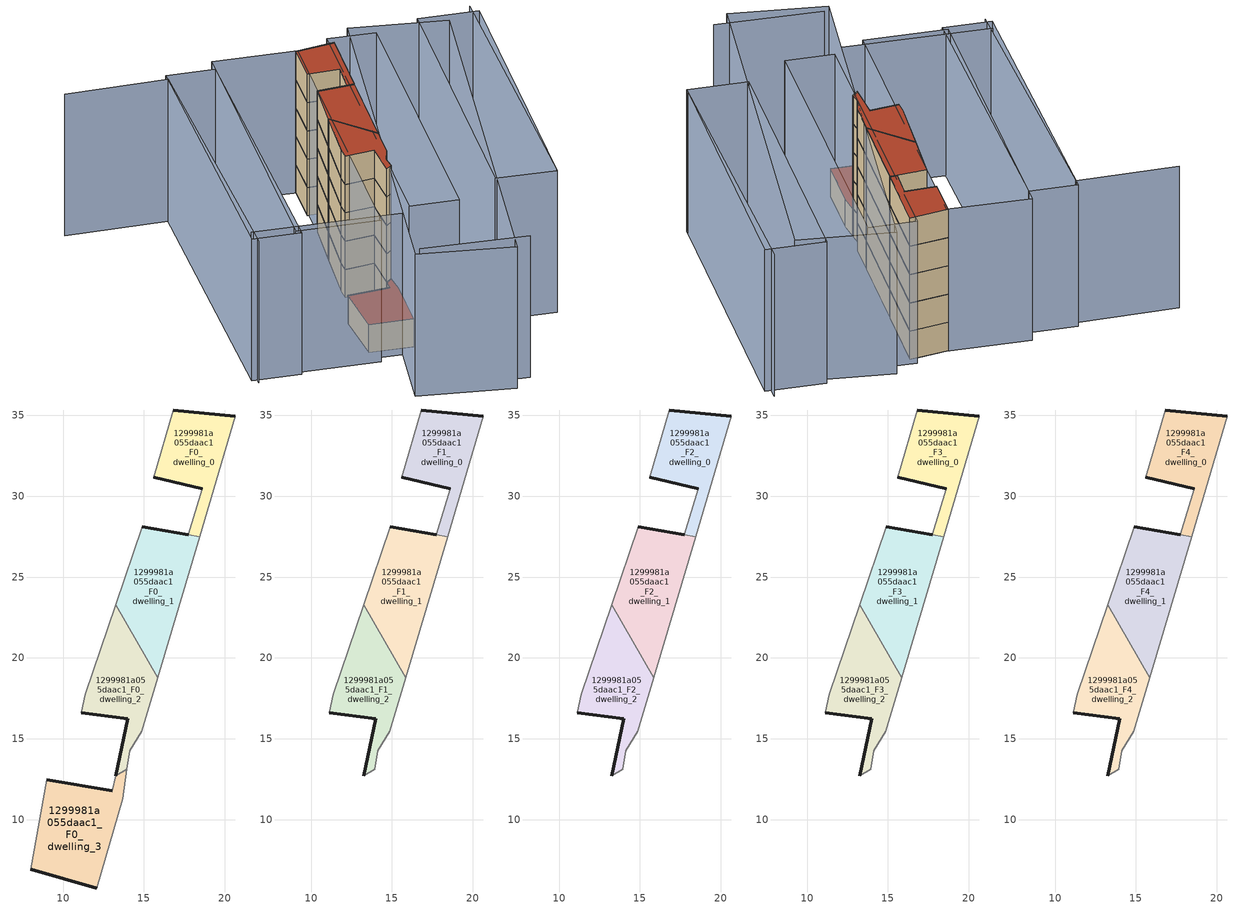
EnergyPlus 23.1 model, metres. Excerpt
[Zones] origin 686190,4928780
1299981a055daac1_F0_dwelling_0
 floor ground (EU_floor_Construction): 18.44,27.51 20.64,34.95 16.8,35.34 15.61,31.17 18.61,30.48 17.73,27.64 z0
 wall outside (EU_wall_Construction): 16.8,35.34 20.64,34.95 / 18.61,30.48 15.61,31.17 z0:3
 wall adiabatic (EU_wall_Construction): 15.61,31.17 16.8,35.34 / 20.64,34.95 18.44,27.51 / 17.73,27.64 18.61,30.48 z0:3
 wall to 1299981a055daac1_F0_dwelling_1 (EU_wall_Construction): 18.44,27.51 17.73,27.64 z0:3
1299981a055daac1_F0_dwelling_1
 floor ground (EU_floor_Construction): 15.85,18.77 18.44,27.51 17.73,27.64 17.73,27.63 14.89,28.13 13.25,23.3 z0
 wall outside (EU_wall_Construction): 14.89,28.13 17.73,27.63 z0:3
 wall adiabatic (EU_wall_Construction): 17.73,27.63 17.73,27.64 / 18.44,27.51 15.85,18.77 / 13.25,23.3 14.89,28.13 z0:3
 wall to 1299981a055daac1_F0_dwelling_2 (EU_wall_Construction): 15.85,18.77 13.25,23.3 z0:3
1299981a055daac1_F0_dwelling_2
 floor ground (EU_floor_Construction): 13.95,13.12 14.1,14.26 14.88,15.46 15.85,18.77 13.25,23.3 11.36,17.75 11.12,16.62 13.99,16.24 13.25,12.72 z0
 wall outside (EU_wall_Construction): 13.25,12.72 13.99,16.24 11.12,16.62 z0:3
 wall adiabatic (EU_wall_Construction): 15.85,18.77 14.88,15.46 14.1,14.26 13.95,13.12 / 11.12,16.62 11.36,17.75 13.25,23.3 z0:3
 wall to 1299981a055daac1_F0_dwelling_3 (EU_wall_Construction): 13.95,13.12 13.25,12.72 z0:3
1299981a055daac1_F0_dwelling_3
 floor ground (EU_floor_Construction): 12.07,5.77 13.69,11.29 13.95,13.12 13.25,12.72 13.05,11.79 9,12.48 8,6.93 z0
 wall outside (EU_wall_Construction): 12.07,5.77 8,6.93 / 9,12.48 13.05,11.79 z0:3
 wall adiabatic (EU_wall_Construction): 13.95,13.12 13.69,11.29 12.07,5.77 / 8,6.93 9,12.48 / 13.05,11.79 13.25,12.72 z0:3
 roof outside (EU_roof_Construction): 13.95,13.12 13.69,11.29 12.07,5.77 8,6.93 9,12.48 13.05,11.79 13.25,12.72 z3
1299981a055daac1_F1_dwelling_0
 floor to 1299981a055daac1_F0_dwelling_0 (EU_floor_Construction): 18.44,27.51 20.64,34.95 16.8,35.34 15.61,31.17 18.61,30.48 17.73,27.64 z3
 wall outside (EU_wall_Construction): 16.8,35.34 20.64,34.95 / 18.61,30.48 15.61,31.17 z3:6
 wall adiabatic (EU_wall_Construction): 15.61,31.17 16.8,35.34 / 20.64,34.95 18.44,27.51 / 17.73,27.64 18.61,30.48 z3:6
 wall to 1299981a055daac1_F1_dwelling_1 (EU_wall_Construction): 18.44,27.51 17.73,27.64 z3:6
1299981a055daac1_F1_dwelling_1
 floor to 1299981a055daac1_F0_dwelling_1 (EU_floor_Construction): 15.85,18.77 18.44,27.51 17.73,27.64 17.73,27.63 14.89,28.13 13.25,23.3 z3
 wall outside (EU_wall_Construction): 14.89,28.13 17.73,27.63 z3:6
 wall adiabatic (EU_wall_Construction): 17.73,27.63 17.73,27.64 / 18.44,27.51 15.85,18.77 / 13.25,23.3 14.89,28.13 z3:6
 wall to 1299981a055daac1_F1_dwelling_2 (EU_wall_Construction): 15.85,18.77 13.25,23.3 z3:6
1299981a055daac1_F1_dwelling_2
 floor to 1299981a055daac1_F0_dwelling_2 (EU_floor_Construction): 13.95,13.12 14.1,14.26 14.88,15.46 15.85,18.77 13.25,23.3 11.36,17.75 11.12,16.62 13.99,16.24 13.25,12.72 z3
 wall outside (EU_wall_Construction): 13.25,12.72 13.99,16.24 11.12,16.62 z3:6
 wall adiabatic (EU_wall_Construction): 15.85,18.77 14.88,15.46 14.1,14.26 13.95,13.12 13.25,12.72 / 11.12,16.62 11.36,17.75 13.25,23.3 z3:6
1299981a055daac1_F2_dwelling_0
 floor to 1299981a055daac1_F1_dwelling_0 (EU_floor_Construction): 18.44,27.51 20.64,34.95 16.8,35.34 15.61,31.17 18.61,30.48 17.73,27.64 z6
 wall outside (EU_wall_Construction): 16.8,35.34 20.64,34.95 / 18.61,30.48 15.61,31.17 z6:9
 wall adiabatic (EU_wall_Construction): 15.61,31.17 16.8,35.34 / 20.64,34.95 18.44,27.51 / 17.73,27.64 18.61,30.48 z6:9
 wall to 1299981a055daac1_F2_dwelling_1 (EU_wall_Construction): 18.44,27.51 17.73,27.64 z6:9
1299981a055daac1_F2_dwelling_1
 floor to 1299981a055daac1_F1_dwelling_1 (EU_floor_Construction): 15.85,18.77 18.44,27.51 17.73,27.64 17.73,27.63 14.89,28.13 13.25,23.3 z6
 wall outside (EU_wall_Construction): 14.89,28.13 17.73,27.63 z6:9
 wall adiabatic (EU_wall_Construction): 17.73,27.63 17.73,27.64 / 18.44,27.51 15.85,18.77 / 13.25,23.3 14.89,28.13 z6:9
 wall to 1299981a055daac1_F2_dwelling_2 (EU_wall_Construction): 15.85,18.77 13.25,23.3 z6:9
1299981a055daac1_F2_dwelling_2
 floor to 1299981a055daac1_F1_dwelling_2 (EU_floor_Construction): 13.95,13.12 14.1,14.26 14.88,15.46 15.85,18.77 13.25,23.3 11.36,17.75 11.12,16.62 13.99,16.24 13.25,12.72 z6
 wall outside (EU_wall_Construction): 13.25,12.72 13.99,16.24 11.12,16.62 z6:9
 wall adiabatic (EU_wall_Construction): 15.85,18.77 14.88,15.46 14.1,14.26 13.95,13.12 13.25,12.72 / 11.12,16.62 11.36,17.75 13.25,23.3 z6:9
1299981a055daac1_F3_dwelling_0
 floor to 1299981a055daac1_F2_dwelling_0 (EU_floor_Construction): 18.44,27.51 20.64,34.95 16.8,35.34 15.61,31.17 18.61,30.48 17.73,27.64 z9
 wall outside (EU_wall_Construction): 16.8,35.34 20.64,34.95 / 18.61,30.48 15.61,31.17 z9:12
 wall adiabatic (EU_wall_Construction): 15.61,31.17 16.8,35.34 / 20.64,34.95 18.44,27.51 / 17.73,27.64 18.61,30.48 z9:12
 wall to 1299981a055daac1_F3_dwelling_1 (EU_wall_Construction): 18.44,27.51 17.73,27.64 z9:12
1299981a055daac1_F3_dwelling_1
 floor to 1299981a055daac1_F2_dwelling_1 (EU_floor_Construction): 15.85,18.77 18.44,27.51 17.73,27.64 17.73,27.63 14.89,28.13 13.25,23.3 z9
 wall outside (EU_wall_Construction): 14.89,28.13 17.73,27.63 z9:12
 wall adiabatic (EU_wall_Construction): 17.73,27.63 17.73,27.64 / 18.44,27.51 15.85,18.77 / 13.25,23.3 14.89,28.13 z9:12
 wall to 1299981a055daac1_F3_dwelling_2 (EU_wall_Construction): 15.85,18.77 13.25,23.3 z9:12
1299981a055daac1_F3_dwelling_2
 floor to 1299981a055daac1_F2_dwelling_2 (EU_floor_Construction): 13.95,13.12 14.1,14.26 14.88,15.46 15.85,18.77 13.25,23.3 11.36,17.75 11.12,16.62 13.99,16.24 13.25,12.72 z9
 wall outside (EU_wall_Construction): 13.25,12.72 13.99,16.24 11.12,16.62 z9:12
 wall adiabatic (EU_wall_Construction): 15.85,18.77 14.88,15.46 14.1,14.26 13.95,13.12 13.25,12.72 / 11.12,16.62 11.36,17.75 13.25,23.3 z9:12
1299981a055daac1_F4_dwelling_0
 floor to 1299981a055daac1_F3_dwelling_0 (EU_floor_Construction): 18.44,27.51 20.64,34.95 16.8,35.34 15.61,31.17 18.61,30.48 17.73,27.64 z12
 wall outside (EU_wall_Construction): 16.8,35.34 20.64,34.95 / 18.61,30.48 15.61,31.17 z12:15
 wall adiabatic (EU_wall_Construction): 15.61,31.17 16.8,35.34 / 20.64,34.95 18.44,27.51 / 17.73,27.64 18.61,30.48 z12:15
 wall to 1299981a055daac1_F4_dwelling_1 (EU_wall_Construction): 18.44,27.51 17.73,27.64 z12:15
 roof outside (EU_roof_Construction): 20.64,34.95 18.44,27.51 17.73,27.64 18.61,30.48 15.61,31.17 16.8,35.34 z15
1299981a055daac1_F4_dwelling_1
 floor to 1299981a055daac1_F3_dwelling_1 (EU_floor_Construction): 15.85,18.77 18.44,27.51 17.73,27.64 17.73,27.63 14.89,28.13 13.25,23.3 z12
 wall outside (EU_wall_Construction): 14.89,28.13 17.73,27.63 z12:15
 wall adiabatic (EU_wall_Construction): 17.73,27.63 17.73,27.64 / 18.44,27.51 15.85,18.77 / 13.25,23.3 14.89,28.13 z12:15
 wall to 1299981a055daac1_F4_dwelling_2 (EU_wall_Construction): 15.85,18.77 13.25,23.3 z12:15
 roof outside (EU_roof_Construction): 18.44,27.51 15.85,18.77 13.25,23.3 14.89,28.13 17.73,27.63 17.73,27.64 z15
1299981a055daac1_F4_dwelling_2
 floor to 1299981a055daac1_F3_dwelling_2 (EU_floor_Construction): 13.95,13.12 14.1,14.26 14.88,15.46 15.85,18.77 13.25,23.3 11.36,17.75 11.12,16.62 13.99,16.24 13.25,12.72 z12
 wall outside (EU_wall_Construction): 13.25,12.72 13.99,16.24 11.12,16.62 z12:15
 wall adiabatic (EU_wall_Construction): 15.85,18.77 14.88,15.46 14.1,14.26 13.95,13.12 13.25,12.72 / 11.12,16.62 11.36,17.75 13.25,23.3 z12:15
 roof outside (EU_roof_Construction): 13.25,23.3 15.85,18.77 14.88,15.46 14.1,14.26 13.95,13.12 13.25,12.72 13.99,16.24 11.12,16.62 11.36,17.75 z15
shading: 8.59,-1.3 18.54,-4.31 / -3.19,9.07 10.44,5.1 / 26.59,4.64 34.68,34.39 / -5.37,39.24 4.16,36.77 / 4.16,36.77 -3.45,7.32 / 31.77,33.11 16.51,-5.42 / 16.51,-5.42 7.73,-1.95 / 7.73,-1.95 23,36.58 / 23,36.58 31.77,33.11 / 34.97,33.22 26.57,4.61 / 26.57,4.61 20.96,6.25 / 20.96,6.25 29.36,34.87 / 29.36,34.87 34.97,33.22 / 24.86,34.52 16.18,4.58 / 16.18,4.58 11.68,5.89 / 11.68,5.89 20.36,35.82 / 20.36,35.82 24.86,34.52 / 0.41,7.22 9.2,37.54 / 9.2,37.54 16.96,35.29 / 16.96,35.29 8.17,4.96 / 8.17,4.96 0.41,7.22 / 8.82,36.24 0.74,6.7 / 0.74,6.7 -3.8,7.94 / -3.8,7.94 4.29,37.48 / 4.29,37.48 8.82,36.24 z0:15
[Building]
EU S2 Campaign: North Axis=0; Terrain=City; Solar Distribution=FullExterior
[Site:Location]
Bologna: Latitude=44.5; Longitude=11.25; Time Zone=1; Elevation=37
[SizingPeriod:WeatherFileDays]
AnnualSizingPeriod: Begin Month=1; Begin Day of Month=1; End Month=12; End Day of Month=31; Day of Week for Start Day=Monday; Use Weather File Daylight Saving Period=No; Use Weather File Rain and Snow Indicators=No
[MATERIAL]
EU_InternalMass_Material: Roughness=MediumRough; Thickness=0.1; Conductivity=1; Density=1800; Specific Heat=900; Thermal Absorptance=0.9; Solar Absorptance=0.7; Visible Absorptance=0.7
[MATERIAL:NOMASS] Roughness=MediumRough; Thermal Absorptance=0.9; Solar Absorptance=0.7; Visible Absorptance=0.7
Name | Thermal Resistance
EU_wall_NoMass | 0.905828
EU_roof_NoMass | 0.37593
EU_floor_NoMass | 0.67114
[CONSTRUCTION]
EU_wall_Construction: EU_wall_NoMass
EU_roof_Construction: EU_roof_NoMass
EU_floor_Construction: EU_floor_NoMass
EU_InternalMass_Construction: EU_InternalMass_Material
[ZONE] Type=1; Multiplier=1; Ceiling Height=autocalculate; Floor Area=autocalculate; Part of Total Floor Area=Yes
Name | Volume
1299981a055daac1_F0_dwelling_0; 1299981a055daac1_F1_dwelling_0; 1299981a055daac1_F2_dwelling_0; 1299981a055daac1_F3_dwelling_0; 1299981a055daac1_F4_dwelling_0 | 57.9983
1299981a055daac1_F0_dwelling_1; 1299981a055daac1_F1_dwelling_1; 1299981a055daac1_F2_dwelling_1; 1299981a055daac1_F3_dwelling_1; 1299981a055daac1_F4_dwelling_1 | 78.9771
1299981a055daac1_F0_dwelling_2 | 65.6843
1299981a055daac1_F1_dwelling_2; 1299981a055daac1_F2_dwelling_2; 1299981a055daac1_F3_dwelling_2; 1299981a055daac1_F4_dwelling_2 | 65.6851
1299981a055daac1_F0_dwelling_3 | 82.5293
[INTERNALMASS] Construction=EU_InternalMass_Construction
Name | Zone or ZoneList | Surface Area
1299981a055daac1_F0_dwelling_0_EU_InternalMass | 1299981a055daac1_F0_dwelling_0 | 19.3366
1299981a055daac1_F0_dwelling_1_EU_InternalMass | 1299981a055daac1_F0_dwelling_1 | 26.3232
1299981a055daac1_F0_dwelling_2_EU_InternalMass | 1299981a055daac1_F0_dwelling_2 | 21.8959
1299981a055daac1_F0_dwelling_3_EU_InternalMass | 1299981a055daac1_F0_dwelling_3 | 27.5103
1299981a055daac1_F1_dwelling_0_EU_InternalMass | 1299981a055daac1_F1_dwelling_0 | 45.7198
1299981a055daac1_F1_dwelling_1_EU_InternalMass | 1299981a055daac1_F1_dwelling_1 | 19.3366
1299981a055daac1_F1_dwelling_2_EU_InternalMass | 1299981a055daac1_F1_dwelling_2 | 30.0026
1299981a055daac1_F2_dwelling_0_EU_InternalMass | 1299981a055daac1_F2_dwelling_0 | 45.7198
1299981a055daac1_F2_dwelling_1_EU_InternalMass | 1299981a055daac1_F2_dwelling_1 | 19.3366
1299981a055daac1_F2_dwelling_2_EU_InternalMass | 1299981a055daac1_F2_dwelling_2 | 30.0026
1299981a055daac1_F3_dwelling_0_EU_InternalMass | 1299981a055daac1_F3_dwelling_0 | 45.7198
1299981a055daac1_F3_dwelling_1_EU_InternalMass | 1299981a055daac1_F3_dwelling_1 | 19.3366
1299981a055daac1_F3_dwelling_2_EU_InternalMass | 1299981a055daac1_F3_dwelling_2 | 30.0026
1299981a055daac1_F4_dwelling_0_EU_InternalMass | 1299981a055daac1_F4_dwelling_0 | 45.7198
1299981a055daac1_F4_dwelling_1_EU_InternalMass | 1299981a055daac1_F4_dwelling_1 | 19.3366
1299981a055daac1_F4_dwelling_2_EU_InternalMass | 1299981a055daac1_F4_dwelling_2 | 30.0026
[OTHEREQUIPMENT] Fuel Type=Electricity; Design Level Calculation Method=Watts/Area; Power per Zone Floor Area=1; Fraction Latent=0; Fraction Radiant=0; Fraction Lost=0; Carbon Dioxide Generation Rate=0; EndUse Subcategory=EU_Step8_InternalGains
Name | Zone or ZoneList or Space or SpaceList | Schedule
EU_Step8_InternalGain_1299981a055daac1_F0_dwelling_0_f000 | 1299981a055daac1_F0_dwelling_0 | EU_Step8_GainSchedule_1299981a055daac1_F0_dwelling_0_f000
EU_Step8_InternalGain_1299981a055daac1_F0_dwelling_1_f000 | 1299981a055daac1_F0_dwelling_1 | EU_Step8_GainSchedule_1299981a055daac1_F0_dwelling_1_f000
EU_Step8_InternalGain_1299981a055daac1_F0_dwelling_2_f000 | 1299981a055daac1_F0_dwelling_2 | EU_Step8_GainSchedule_1299981a055daac1_F0_dwelling_2_f000
EU_Step8_InternalGain_1299981a055daac1_F0_dwelling_3_f000 | 1299981a055daac1_F0_dwelling_3 | EU_Step8_GainSchedule_1299981a055daac1_F0_dwelling_3_f000
EU_Step8_InternalGain_1299981a055daac1_F1_dwelling_0_f000 | 1299981a055daac1_F1_dwelling_0 | EU_Step8_GainSchedule_1299981a055daac1_F1_dwelling_0_f000
EU_Step8_InternalGain_1299981a055daac1_F1_dwelling_1_f000 | 1299981a055daac1_F1_dwelling_1 | EU_Step8_GainSchedule_1299981a055daac1_F1_dwelling_1_f000
EU_Step8_InternalGain_1299981a055daac1_F1_dwelling_2_f000 | 1299981a055daac1_F1_dwelling_2 | EU_Step8_GainSchedule_1299981a055daac1_F1_dwelling_2_f000
EU_Step8_InternalGain_1299981a055daac1_F2_dwelling_0_f000 | 1299981a055daac1_F2_dwelling_0 | EU_Step8_GainSchedule_1299981a055daac1_F2_dwelling_0_f000
EU_Step8_InternalGain_1299981a055daac1_F2_dwelling_1_f000 | 1299981a055daac1_F2_dwelling_1 | EU_Step8_GainSchedule_1299981a055daac1_F2_dwelling_1_f000
EU_Step8_InternalGain_1299981a055daac1_F2_dwelling_2_f000 | 1299981a055daac1_F2_dwelling_2 | EU_Step8_GainSchedule_1299981a055daac1_F2_dwelling_2_f000
EU_Step8_InternalGain_1299981a055daac1_F3_dwelling_0_f000 | 1299981a055daac1_F3_dwelling_0 | EU_Step8_GainSchedule_1299981a055daac1_F3_dwelling_0_f000
EU_Step8_InternalGain_1299981a055daac1_F3_dwelling_1_f000 | 1299981a055daac1_F3_dwelling_1 | EU_Step8_GainSchedule_1299981a055daac1_F3_dwelling_1_f000
EU_Step8_InternalGain_1299981a055daac1_F3_dwelling_2_f000 | 1299981a055daac1_F3_dwelling_2 | EU_Step8_GainSchedule_1299981a055daac1_F3_dwelling_2_f000
EU_Step8_InternalGain_1299981a055daac1_F4_dwelling_0_f000 | 1299981a055daac1_F4_dwelling_0 | EU_Step8_GainSchedule_1299981a055daac1_F4_dwelling_0_f000
EU_Step8_InternalGain_1299981a055daac1_F4_dwelling_1_f000 | 1299981a055daac1_F4_dwelling_1 | EU_Step8_GainSchedule_1299981a055daac1_F4_dwelling_1_f000
EU_Step8_InternalGain_1299981a055daac1_F4_dwelling_2_f000 | 1299981a055daac1_F4_dwelling_2 | EU_Step8_GainSchedule_1299981a055daac1_F4_dwelling_2_f000
[ZONEVENTILATION:DESIGNFLOWRATE] Schedule=EU_AlwaysOn; Design Flow Rate Calculation Method=AirChanges/Hour; Air Changes per Hour=0.73129; Ventilation Type=Natural; Fan Pressure Rise=0; Fan Total Efficiency=1; Constant Term Coefficient=1; Temperature Term Coefficient=0; Velocity Term Coefficient=0; Velocity Squared Term Coefficient=0; Minimum Indoor Temperature=-100; Maximum Indoor Temperature=100; Delta Temperature=-100; Minimum Outdoor Temperature=-100; Maximum Outdoor Temperature=100; Maximum Wind Speed=40
Name | Zone or ZoneList or Space or SpaceList
EU_ConstantAir_1299981a055daac1_F0_dwelling_0 | 1299981a055daac1_F0_dwelling_0
EU_ConstantAir_1299981a055daac1_F0_dwelling_1 | 1299981a055daac1_F0_dwelling_1
EU_ConstantAir_1299981a055daac1_F0_dwelling_2 | 1299981a055daac1_F0_dwelling_2
EU_ConstantAir_1299981a055daac1_F0_dwelling_3 | 1299981a055daac1_F0_dwelling_3
EU_ConstantAir_1299981a055daac1_F1_dwelling_0 | 1299981a055daac1_F1_dwelling_0
EU_ConstantAir_1299981a055daac1_F1_dwelling_1 | 1299981a055daac1_F1_dwelling_1
EU_ConstantAir_1299981a055daac1_F1_dwelling_2 | 1299981a055daac1_F1_dwelling_2
EU_ConstantAir_1299981a055daac1_F2_dwelling_0 | 1299981a055daac1_F2_dwelling_0
EU_ConstantAir_1299981a055daac1_F2_dwelling_1 | 1299981a055daac1_F2_dwelling_1
EU_ConstantAir_1299981a055daac1_F2_dwelling_2 | 1299981a055daac1_F2_dwelling_2
EU_ConstantAir_1299981a055daac1_F3_dwelling_0 | 1299981a055daac1_F3_dwelling_0
EU_ConstantAir_1299981a055daac1_F3_dwelling_1 | 1299981a055daac1_F3_dwelling_1
EU_ConstantAir_1299981a055daac1_F3_dwelling_2 | 1299981a055daac1_F3_dwelling_2
EU_ConstantAir_1299981a055daac1_F4_dwelling_0 | 1299981a055daac1_F4_dwelling_0
EU_ConstantAir_1299981a055daac1_F4_dwelling_1 | 1299981a055daac1_F4_dwelling_1
EU_ConstantAir_1299981a055daac1_F4_dwelling_2 | 1299981a055daac1_F4_dwelling_2
[SIZING:ZONE] Zone Cooling Design Supply Air Temperature Input Method=SupplyAirTemperature; Zone Cooling Design Supply Air Temperature=13; Zone Heating Design Supply Air Temperature Input Method=SupplyAirTemperature; Zone Heating Design Supply Air Temperature=50; Zone Cooling Design Supply Air Humidity Ratio=0.008; Zone Heating Design Supply Air Humidity Ratio=0.008; Cooling Design Air Flow Method=DesignDay; Cooling Design Air Flow Rate=0; Cooling Minimum Air Flow per Zone Floor Area=0.000762; Cooling Minimum Air Flow=0; Cooling Minimum Air Flow Fraction=0.2; Heating Design Air Flow Method=DesignDay; Heating Design Air Flow Rate=0; Heating Maximum Air Flow per Zone Floor Area=0.002032; Heating Maximum Air Flow=0.141576; Heating Maximum Air Flow Fraction=0.3; Account for Dedicated Outdoor Air System=No; Dedicated Outdoor Air System Control Strategy=NeutralSupplyAir; Dedicated Outdoor Air Low Setpoint Temperature for Design=autosize; Dedicated Outdoor Air High Setpoint Temperature for Design=autosize; Zone Load Sizing Method=Sensible Load Only No Latent Load; Zone Latent Cooling Design Supply Air Humidity Ratio Input Method=HumidityRatioDifference; Zone Cooling Design Supply Air Humidity Ratio Difference=0.005; Zone Latent Heating Design Supply Air Humidity Ratio Input Method=HumidityRatioDifference; Zone Humidification Design Supply Air Humidity Ratio Difference=0.005
1299981a055daac1_F0_dwelling_0; 1299981a055daac1_F0_dwelling_1; 1299981a055daac1_F0_dwelling_2; 1299981a055daac1_F0_dwelling_3; 1299981a055daac1_F1_dwelling_0; 1299981a055daac1_F1_dwelling_1; 1299981a055daac1_F1_dwelling_2; 1299981a055daac1_F2_dwelling_0; 1299981a055daac1_F2_dwelling_1; 1299981a055daac1_F2_dwelling_2; 1299981a055daac1_F3_dwelling_0; 1299981a055daac1_F3_dwelling_1; 1299981a055daac1_F3_dwelling_2; 1299981a055daac1_F4_dwelling_0; 1299981a055daac1_F4_dwelling_1; 1299981a055daac1_F4_dwelling_2
[ThermostatSetpoint:DualSetpoint] Heating Setpoint Temperature Schedule=HVACTemplate-Always 20; Cooling Setpoint Temperature Schedule=HVACTemplate-Always 50
EU_HeatOnly_1299981a055daac1_F0_dwelling_0 Dual SP Control; EU_HeatOnly_1299981a055daac1_F0_dwelling_1 Dual SP Control; EU_HeatOnly_1299981a055daac1_F0_dwelling_2 Dual SP Control; EU_HeatOnly_1299981a055daac1_F0_dwelling_3 Dual SP Control; EU_HeatOnly_1299981a055daac1_F1_dwelling_0 Dual SP Control; EU_HeatOnly_1299981a055daac1_F1_dwelling_1 Dual SP Control; EU_HeatOnly_1299981a055daac1_F1_dwelling_2 Dual SP Control; EU_HeatOnly_1299981a055daac1_F2_dwelling_0 Dual SP Control; EU_HeatOnly_1299981a055daac1_F2_dwelling_1 Dual SP Control; EU_HeatOnly_1299981a055daac1_F2_dwelling_2 Dual SP Control; EU_HeatOnly_1299981a055daac1_F3_dwelling_0 Dual SP Control; EU_HeatOnly_1299981a055daac1_F3_dwelling_1 Dual SP Control; EU_HeatOnly_1299981a055daac1_F3_dwelling_2 Dual SP Control; EU_HeatOnly_1299981a055daac1_F4_dwelling_0 Dual SP Control; EU_HeatOnly_1299981a055daac1_F4_dwelling_1 Dual SP Control; EU_HeatOnly_1299981a055daac1_F4_dwelling_2 Dual SP Control
[ZoneControl:Thermostat] Control Type Schedule=HVACTemplate-Always 4
Name | Zone or ZoneList | Control
1299981a055daac1_F0_dwelling_0 Thermostat | 1299981a055daac1_F0_dwelling_0 | EU_HeatOnly_1299981a055daac1_F0_dwelling_0 Dual SP Control
1299981a055daac1_F0_dwelling_1 Thermostat | 1299981a055daac1_F0_dwelling_1 | EU_HeatOnly_1299981a055daac1_F0_dwelling_1 Dual SP Control
1299981a055daac1_F0_dwelling_2 Thermostat | 1299981a055daac1_F0_dwelling_2 | EU_HeatOnly_1299981a055daac1_F0_dwelling_2 Dual SP Control
1299981a055daac1_F0_dwelling_3 Thermostat | 1299981a055daac1_F0_dwelling_3 | EU_HeatOnly_1299981a055daac1_F0_dwelling_3 Dual SP Control
1299981a055daac1_F1_dwelling_0 Thermostat | 1299981a055daac1_F1_dwelling_0 | EU_HeatOnly_1299981a055daac1_F1_dwelling_0 Dual SP Control
1299981a055daac1_F1_dwelling_1 Thermostat | 1299981a055daac1_F1_dwelling_1 | EU_HeatOnly_1299981a055daac1_F1_dwelling_1 Dual SP Control
1299981a055daac1_F1_dwelling_2 Thermostat | 1299981a055daac1_F1_dwelling_2 | EU_HeatOnly_1299981a055daac1_F1_dwelling_2 Dual SP Control
1299981a055daac1_F2_dwelling_0 Thermostat | 1299981a055daac1_F2_dwelling_0 | EU_HeatOnly_1299981a055daac1_F2_dwelling_0 Dual SP Control
1299981a055daac1_F2_dwelling_1 Thermostat | 1299981a055daac1_F2_dwelling_1 | EU_HeatOnly_1299981a055daac1_F2_dwelling_1 Dual SP Control
1299981a055daac1_F2_dwelling_2 Thermostat | 1299981a055daac1_F2_dwelling_2 | EU_HeatOnly_1299981a055daac1_F2_dwelling_2 Dual SP Control
1299981a055daac1_F3_dwelling_0 Thermostat | 1299981a055daac1_F3_dwelling_0 | EU_HeatOnly_1299981a055daac1_F3_dwelling_0 Dual SP Control
1299981a055daac1_F3_dwelling_1 Thermostat | 1299981a055daac1_F3_dwelling_1 | EU_HeatOnly_1299981a055daac1_F3_dwelling_1 Dual SP Control
1299981a055daac1_F3_dwelling_2 Thermostat | 1299981a055daac1_F3_dwelling_2 | EU_HeatOnly_1299981a055daac1_F3_dwelling_2 Dual SP Control
1299981a055daac1_F4_dwelling_0 Thermostat | 1299981a055daac1_F4_dwelling_0 | EU_HeatOnly_1299981a055daac1_F4_dwelling_0 Dual SP Control
1299981a055daac1_F4_dwelling_1 Thermostat | 1299981a055daac1_F4_dwelling_1 | EU_HeatOnly_1299981a055daac1_F4_dwelling_1 Dual SP Control
1299981a055daac1_F4_dwelling_2 Thermostat | 1299981a055daac1_F4_dwelling_2 | EU_HeatOnly_1299981a055daac1_F4_dwelling_2 Dual SP Control
[Zone equipment]
1299981a055daac1_F0_dwelling_0: 1299981a055daac1_F0_dwelling_0 Ideal Loads Air System
1299981a055daac1_F0_dwelling_1: 1299981a055daac1_F0_dwelling_1 Ideal Loads Air System
1299981a055daac1_F0_dwelling_2: 1299981a055daac1_F0_dwelling_2 Ideal Loads Air System
1299981a055daac1_F0_dwelling_3: 1299981a055daac1_F0_dwelling_3 Ideal Loads Air System
1299981a055daac1_F1_dwelling_0: 1299981a055daac1_F1_dwelling_0 Ideal Loads Air System
1299981a055daac1_F1_dwelling_1: 1299981a055daac1_F1_dwelling_1 Ideal Loads Air System
1299981a055daac1_F1_dwelling_2: 1299981a055daac1_F1_dwelling_2 Ideal Loads Air System
1299981a055daac1_F2_dwelling_0: 1299981a055daac1_F2_dwelling_0 Ideal Loads Air System
1299981a055daac1_F2_dwelling_1: 1299981a055daac1_F2_dwelling_1 Ideal Loads Air System
1299981a055daac1_F2_dwelling_2: 1299981a055daac1_F2_dwelling_2 Ideal Loads Air System
1299981a055daac1_F3_dwelling_0: 1299981a055daac1_F3_dwelling_0 Ideal Loads Air System
1299981a055daac1_F3_dwelling_1: 1299981a055daac1_F3_dwelling_1 Ideal Loads Air System
1299981a055daac1_F3_dwelling_2: 1299981a055daac1_F3_dwelling_2 Ideal Loads Air System
1299981a055daac1_F4_dwelling_0: 1299981a055daac1_F4_dwelling_0 Ideal Loads Air System
1299981a055daac1_F4_dwelling_1: 1299981a055daac1_F4_dwelling_1 Ideal Loads Air System
1299981a055daac1_F4_dwelling_2: 1299981a055daac1_F4_dwelling_2 Ideal Loads Air System
[ZoneHVAC:IdealLoadsAirSystem] Availability Schedule=EU_AlwaysOn; Maximum Heating Supply Air Temperature [C]=50; Minimum Cooling Supply Air Temperature [C]=13; Maximum Heating Supply Air Humidity Ratio [kg-H20/kg-air]=0.0156; Minimum Cooling Supply Air Humidity Ratio [kg-H20/kg-air]=0.0077; Heating Limit=NoLimit; Cooling Limit=NoLimit; Heating Availability Schedule=EU_AlwaysOn; Cooling Availability Schedule=EU_CoolingOff; Dehumidification Control Type=ConstantSensibleHeatRatio; Cooling Sensible Heat Ratio=0.7; Humidification Control Type=None; Demand Controlled Ventilation Type=None; Outdoor Air Economizer Type=NoEconomizer; Heat Recovery Type=None; Sensible Heat Recovery Effectiveness=0.7; Latent Heat Recovery Effectiveness=0.65
1299981a055daac1_F0_dwelling_0 Ideal Loads Air System; 1299981a055daac1_F0_dwelling_1 Ideal Loads Air System; 1299981a055daac1_F0_dwelling_2 Ideal Loads Air System; 1299981a055daac1_F0_dwelling_3 Ideal Loads Air System; 1299981a055daac1_F1_dwelling_0 Ideal Loads Air System; 1299981a055daac1_F1_dwelling_1 Ideal Loads Air System; 1299981a055daac1_F1_dwelling_2 Ideal Loads Air System; 1299981a055daac1_F2_dwelling_0 Ideal Loads Air System; 1299981a055daac1_F2_dwelling_1 Ideal Loads Air System; 1299981a055daac1_F2_dwelling_2 Ideal Loads Air System; 1299981a055daac1_F3_dwelling_0 Ideal Loads Air System; 1299981a055daac1_F3_dwelling_1 Ideal Loads Air System; 1299981a055daac1_F3_dwelling_2 Ideal Loads Air System; 1299981a055daac1_F4_dwelling_0 Ideal Loads Air System; 1299981a055daac1_F4_dwelling_1 Ideal Loads Air System; 1299981a055daac1_F4_dwelling_2 Ideal Loads Air System
[SCHEDULE:CONSTANT]
Name | Hourly Value
EU_AlwaysOn | 1
EU_CoolingOff | 0
[SCHEDULE:FILE] Column Number=1; Rows to Skip at Top=0; Number of Hours of Data=8760; Column Separator=Comma; Interpolate to Timestep=No; Minutes per Item=60; Adjust Schedule for Daylight Savings=Yes
Name | File
EU_Step8_GainSchedule_1299981a055daac1_F0_dwelling_0_f000 | ../../schedules/1299981a055daac1/1299981a055daac1_F0_dwelling_0_f000_gain.csv
EU_Step8_GainSchedule_1299981a055daac1_F0_dwelling_1_f000 | ../../schedules/1299981a055daac1/1299981a055daac1_F0_dwelling_1_f000_gain.csv
EU_Step8_GainSchedule_1299981a055daac1_F0_dwelling_2_f000 | ../../schedules/1299981a055daac1/1299981a055daac1_F0_dwelling_2_f000_gain.csv
EU_Step8_GainSchedule_1299981a055daac1_F0_dwelling_3_f000 | ../../schedules/1299981a055daac1/1299981a055daac1_F0_dwelling_3_f000_gain.csv
EU_Step8_GainSchedule_1299981a055daac1_F1_dwelling_0_f000 | ../../schedules/1299981a055daac1/1299981a055daac1_F1_dwelling_0_f000_gain.csv
EU_Step8_GainSchedule_1299981a055daac1_F1_dwelling_1_f000 | ../../schedules/1299981a055daac1/1299981a055daac1_F1_dwelling_1_f000_gain.csv
EU_Step8_GainSchedule_1299981a055daac1_F1_dwelling_2_f000 | ../../schedules/1299981a055daac1/1299981a055daac1_F1_dwelling_2_f000_gain.csv
EU_Step8_GainSchedule_1299981a055daac1_F2_dwelling_0_f000 | ../../schedules/1299981a055daac1/1299981a055daac1_F2_dwelling_0_f000_gain.csv
EU_Step8_GainSchedule_1299981a055daac1_F2_dwelling_1_f000 | ../../schedules/1299981a055daac1/1299981a055daac1_F2_dwelling_1_f000_gain.csv
EU_Step8_GainSchedule_1299981a055daac1_F2_dwelling_2_f000 | ../../schedules/1299981a055daac1/1299981a055daac1_F2_dwelling_2_f000_gain.csv
EU_Step8_GainSchedule_1299981a055daac1_F3_dwelling_0_f000 | ../../schedules/1299981a055daac1/1299981a055daac1_F3_dwelling_0_f000_gain.csv
EU_Step8_GainSchedule_1299981a055daac1_F3_dwelling_1_f000 | ../../schedules/1299981a055daac1/1299981a055daac1_F3_dwelling_1_f000_gain.csv
EU_Step8_GainSchedule_1299981a055daac1_F3_dwelling_2_f000 | ../../schedules/1299981a055daac1/1299981a055daac1_F3_dwelling_2_f000_gain.csv
EU_Step8_GainSchedule_1299981a055daac1_F4_dwelling_0_f000 | ../../schedules/1299981a055daac1/1299981a055daac1_F4_dwelling_0_f000_gain.csv
EU_Step8_GainSchedule_1299981a055daac1_F4_dwelling_1_f000 | ../../schedules/1299981a055daac1/1299981a055daac1_F4_dwelling_1_f000_gain.csv
EU_Step8_GainSchedule_1299981a055daac1_F4_dwelling_2_f000 | ../../schedules/1299981a055daac1/1299981a055daac1_F4_dwelling_2_f000_gain.csv
[Schedule:Compact]
HVACTemplate-Always 20: Through: 12/31, For: AllDays, Until: 24:00, 20
HVACTemplate-Always 50: Through: 12/31, For: AllDays, Until: 24:00, 50
HVACTemplate-Always 4: Through: 12/31, For: AllDays, Until: 24:00, 4
